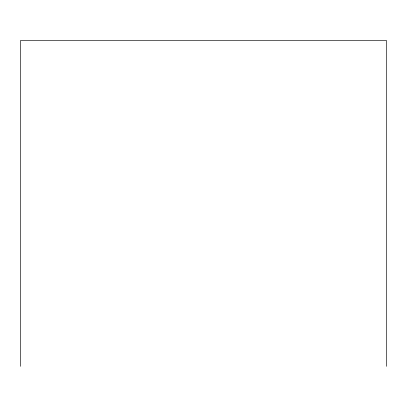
<?xml version="1.0" encoding="UTF-8"?>
<svg xmlns="http://www.w3.org/2000/svg" width="407" height="407" viewBox="0 0 407 407"><rect width="100%" height="100%" fill="white"/><g stroke="black" fill="none" stroke-linecap="round" stroke-linejoin="round"><path stroke-width="0.61" d="M386.65 366.331L386.65 40.669L20.35 40.669L20.35 366.331"/></g></svg>
